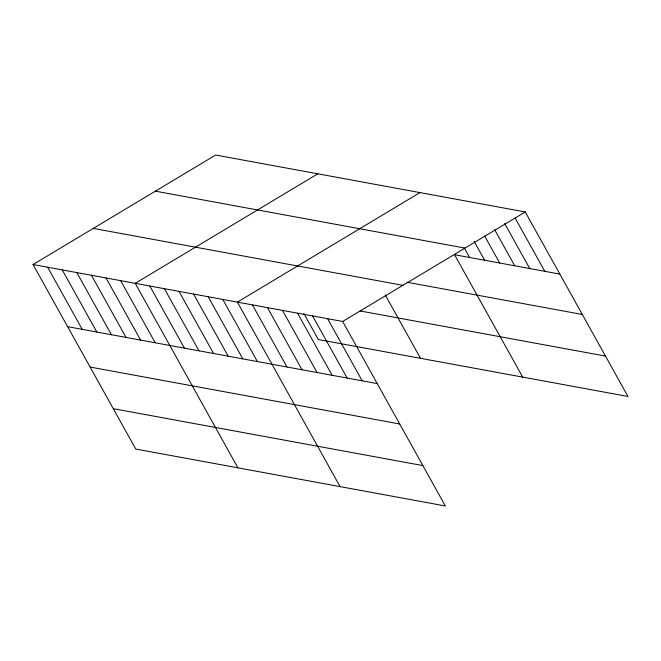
<?xml version="1.0" encoding="UTF-8"?>
<svg xmlns="http://www.w3.org/2000/svg" width="661" height="661" viewBox="0 0 661 661"><rect width="100%" height="100%" fill="white"/><g stroke="black" fill="none" stroke-linecap="round" stroke-linejoin="round"><path stroke-width="0.99" d="M33.05 264.54L342.646 321.461L445.349 505.971L135.753 449.05L33.05 264.54L215.651 155.029L525.247 211.95L627.95 396.46L318.354 339.539L303.862 313.512M317.817 173.81L135.216 283.321L237.919 467.839M419.983 192.599L237.382 302.102L340.085 486.62M342.646 321.461L525.247 211.95M155.393 191.169L464.989 248.09M559.834 274.084L454.57 254.733L522.686 377.109M406.994 282.239L582.316 314.471M93.308 228.4L402.904 285.321M360.096 310.967L605.476 356.081M67.637 326.674L377.233 383.595M90.111 367.062L399.715 423.982M113.271 408.672L422.875 465.592M515.225 218.188L544.796 271.324M504.698 223.525L529.758 268.556M494.676 229.772L514.721 265.788M484.645 236.01L499.683 263.028M474.119 241.348L484.645 260.26M464.6 248.495L469.607 257.501M385.231 294.922L420.52 358.328M327.608 318.693L362.195 380.835M312.57 315.933L347.157 378.067M297.533 313.165L332.119 375.299M282.495 310.397L317.082 372.54M267.457 307.638L302.044 369.772M252.419 304.87L287.006 367.012M222.79 299.425L257.377 361.559M208.198 296.739L242.777 358.873M193.599 294.054L228.185 356.196M179.007 291.369L213.586 353.511M164.407 288.692L198.994 350.826M149.816 286.006L184.402 348.14M120.624 280.636L155.211 342.778M106.024 277.959L140.611 340.093M91.433 275.273L126.02 337.407M76.833 272.588L111.42 334.722M62.241 269.903L96.828 332.045M47.642 267.218L82.228 329.36"/></g></svg>
